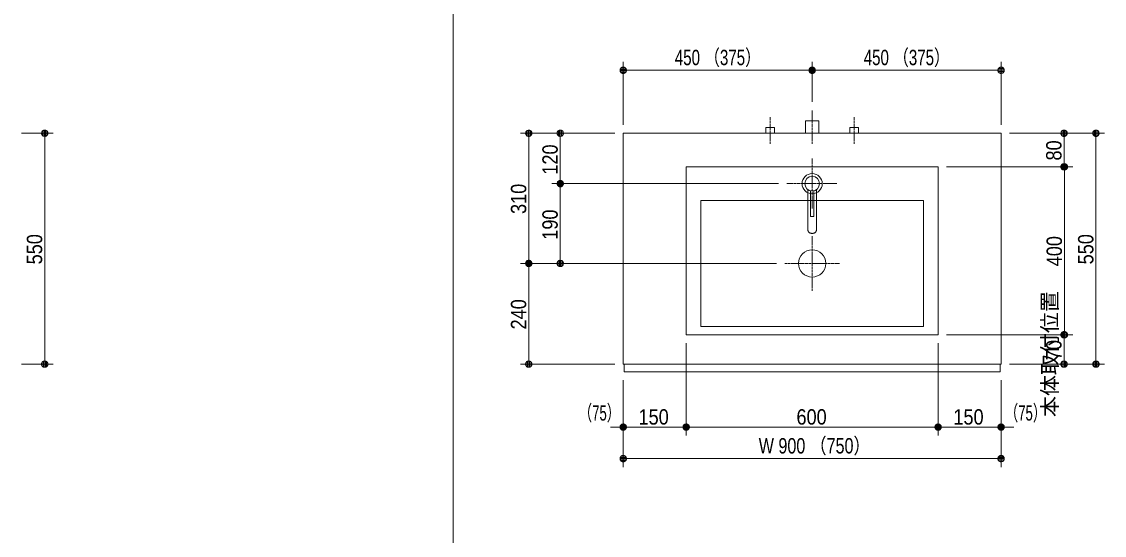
# Model space of a CAD drawing. Units: millimetres, scale not verified. Extents: x -6062 to 6062, y -3045 to 3045.
# Drawn here: x -3950 to -1372, y -778 to 446 of the extents above; entities that cross this region are included whole.
import ezdxf
from ezdxf.enums import TextEntityAlignment as Align

# ---------------------------------------------------------------- set-up
doc = ezdxf.new("R2010")
doc.units = ezdxf.units.MM
doc.header["$LTSCALE"] = 20
doc.linetypes.add('CHAIN1', pattern=[8, 5, -1, 1, -1])
for name, color, linetype, lineweight in [('0-0_1図面枠', 7, 'Continuous', 9), ('0-1_5ボウル・キャビネット', 7, 'Continuous', 9), ('0-2_2寸法-1', 7, 'Continuous', 9), ('0-3_0', 7, 'Continuous', 9), ('0-4_2寸法-2', 7, 'Continuous', 9), ('0-5_4給排水', 7, 'Continuous', 9)]:
    doc.layers.add(name, color=color, linetype=linetype, lineweight=lineweight)
doc.styles.add('ＭＳ Ｐゴシック', font='')
doc.styles.get('ＭＳ Ｐゴシック').set_extended_font_data('MS PGothic')

# ---------------------------------------------------------------- blocks, each defined once
blk = doc.blocks.new('グループ-4')
at = {"layer": '0-0_1図面枠'}
blk.add_line((-22700, 41000), (-22700, -48600), dxfattribs=at)
blk = doc.blocks.new('_Dot')
at = {"layer": '0-3_0'}
for p, q in [((-10, 0), (-20, 0)), ((9.78, 2), (-9.78, 2)), ((7.99, 6), (-7.99, 6)), ((9.16, -3.98), (-9.16, -3.98)), ((6, -7.98), (-6, -7.98))]:
    blk.add_line(p, q, dxfattribs=at)
for points in [[(10, 0), (9.92, 1.25), (9.69, 2.49), (9.3, 3.68), (8.76, 4.82), (8.09, 5.88), (7.29, 6.85), (6.37, 7.71), (5.36, 8.44), (4.26, 9.05), (3.09, 9.51), (1.87, 9.82), (0.63, 9.98), (-0.63, 9.98), (-1.87, 9.82), (-3.09, 9.51), (-4.26, 9.05), (-5.36, 8.44), (-6.37, 7.71), (-7.29, 6.85), (-8.09, 5.88), (-8.76, 4.82), (-9.3, 3.68), (-9.69, 2.49), (-9.92, 1.25), (-10, 0), (0, 0)], [(-10, 0), (-9.92, -1.25), (-9.69, -2.49), (-9.3, -3.68), (-8.76, -4.82), (-8.09, -5.88), (-7.29, -6.85), (-6.37, -7.71), (-5.36, -8.44), (-4.26, -9.05), (-3.09, -9.51), (-1.87, -9.82), (-0.63, -9.98), (0.63, -9.98), (1.87, -9.82), (3.09, -9.51), (4.26, -9.05), (5.36, -8.44), (6.37, -7.71), (7.29, -6.85), (8.09, -5.88), (8.76, -4.82), (9.3, -3.68), (9.69, -2.49), (9.92, -1.25), (10, 0), (0, 0)]]:
    blk.add_lwpolyline(points, close=True, dxfattribs=at)
blk = doc.blocks.new('グループ-49')
at = {"layer": '0-1_5ボウル・キャビネット', "linetype": 'CHAIN1'}
for p, q in [((-5600, -1300), (-5600, -3900)), ((-6900, -2600), (-4300, -2600))]:
    blk.add_line(p, q, dxfattribs=at)
at = {"layer": '0-1_5ボウル・キャビネット'}
for points in [[(-11600, 2000), (400, 2000), (400, -6000), (-11600, -6000)], [(-10900, 400), (-300, 400), (-300, -5600), (-10900, -5600)]]:
    blk.add_lwpolyline(points, close=True, dxfattribs=at)
blk.add_circle((-5600, -2600), 650, dxfattribs=at)
blk = doc.blocks.new('グループ-50')
at = {"layer": '0-5_4給排水', "linetype": 'CHAIN1'}
for p, q in [((-5600, 2400), (-5600, 0)), ((-6800, 1200), (-4400, 1200))]:
    blk.add_line(p, q, dxfattribs=at)
at = {"layer": '0-5_4給排水'}
for points in [[(-5800, 912.8), (-5800, -1017.1), (-5799.2, -1030.8), (-5796.7, -1045), (-5792.3, -1059.2), (-5786, -1073.5), (-5777.7, -1087.4), (-5767.4, -1100.9), (-5755.3, -1113.6), (-5741.4, -1125.4), (-5726.1, -1136), (-5709.4, -1145.3), (-5691.9, -1153.2), (-5673.6, -1159.5), (-5655, -1164.4), (-5636.4, -1167.7), (-5618, -1169.7), (-5600, -1170.3), (-5582, -1169.7), (-5563.6, -1167.7), (-5545, -1164.4), (-5526.4, -1159.5), (-5508.1, -1153.2), (-5490.6, -1145.3), (-5473.9, -1136), (-5458.6, -1125.4), (-5444.7, -1113.6), (-5432.6, -1100.9), (-5422.3, -1087.4), (-5414, -1073.5), (-5407.7, -1059.2), (-5403.3, -1045), (-5400.8, -1030.8), (-5400, -1017.1), (-5400, 912.8)], [(-5680, 859.3), (-5680, -360), (-5520, -360), (-5520, 859.3)]]:
    blk.add_lwpolyline(points, dxfattribs=at)
for radius in [480, 350]:
    blk.add_circle((-5600, 1200), radius, dxfattribs=at)
blk = doc.blocks.new('グループ-63')
at = {"layer": '0-5_4給排水', "linetype": 'CHAIN1'}
blk.add_line((-5600, 3100), (-5600, 4700), dxfattribs=at)
at = {"layer": '0-5_4給排水'}
blk.add_lwpolyline([(-5920, 3600), (-5920, 4200), (-5280, 4200), (-5280, 3600)], dxfattribs=at)
blk = doc.blocks.new('止水栓_平面_W100')
at = {"layer": '0-5_4給排水', "linetype": 'CHAIN1'}
for p, q in [((-2000, -500), (-2000, 780)), ((2000, -500), (2000, 780))]:
    blk.add_line(p, q, dxfattribs=at)
at = {"layer": '0-5_4給排水'}
for points in [[(-2210, 0), (-2210, 280), (-1790, 280), (-1790, 0)], [(1790, 0), (1790, 280), (2210, 280), (2210, 0)]]:
    blk.add_lwpolyline(points, dxfattribs=at)

msp = doc.modelspace()

# ---------------------------------------------------------------- linework, layer by layer
at = {"layer": '0-1_5ボウル・キャビネット'}
for points in [[(-2517.5, 180), (-1617.5, 180), (-1617.5, -370), (-2517.5, -370)], [(-2515.5, -370), (-1619.5, -370), (-1619.5, -388.5), (-2515.5, -388.5)]]:
    msp.add_lwpolyline(points, close=True, dxfattribs=at)
at = {"layer": '0-2_2寸法-1'}
for p, q in [((-2517.5, 200), (-2517.5, 350)), ((-2067.5, 255), (-2067.5, 350)), ((-2067.5, 255), (-2067.5, 350)), ((-1617.5, 200), (-1617.5, 350)), ((-2082.51, 330), (-2502.49, 330)), ((-2052.49, 330), (-1632.51, 330)), ((-3950.5, 180), (-3875.5, 180)), ((-3895.5, -354.99), (-3895.5, 164.99)), ((-2687.5, 180), (-2762.5, 180)), ((-2742.5, -114.99), (-2742.5, 164.99)), ((-2537.5, 180), (-2687.5, 180)), ((-2667.5, 75.01), (-2667.5, 164.99)), ((-1597.5, 180), (-1447.5, 180)), ((-1467.5, 115.01), (-1467.5, 164.99)), ((-1446.5, 180), (-1371.5, 180)), ((-1391.5, -354.99), (-1391.5, 164.99)), ((-1747.5, 100), (-1446.5, 100)), ((-1597.5, 100), (-1447.5, 100)), ((-1466.5, 84.99), (-1466.5, -284.99)), ((-2147.5, 60), (-2687.5, 60)), ((-2147.5, 60), (-2687.5, 60)), ((-2667.5, 44.99), (-2667.5, -114.99)), ((-2687.5, -130), (-2762.5, -130)), ((-2687.5, -130), (-2762.5, -130)), ((-2742.5, -145.01), (-2742.5, -354.99)), ((-2152.5, -130), (-2687.5, -130)), ((-1747.5, -300), (-1446.5, -300)), ((-1597.5, -300), (-1447.5, -300)), ((-2367.5, -320), (-2367.5, -540)), ((-1767.5, -320), (-1767.5, -540)), ((-1467.5, -354.99), (-1467.5, -315.01)), ((-3950.5, -370), (-3875.5, -370)), ((-2537.5, -370), (-2762.5, -370)), ((-1597.5, -370), (-1447.5, -370)), ((-1446.5, -370), (-1371.5, -370)), ((-2517.5, -408.5), (-2517.5, -540)), ((-2367.5, -408.5), (-2367.5, -540)), ((-1767.5, -408.5), (-1767.5, -540)), ((-1617.5, -408.5), (-1617.5, -540)), ((-2517.5, -540), (-2517.5, -615)), ((-2382.51, -520), (-2502.49, -520)), ((-2352.49, -520), (-1782.51, -520)), ((-1752.49, -520), (-1632.51, -520)), ((-1617.5, -540), (-1617.5, -615)), ((-1632.51, -595), (-2502.49, -595))]:
    msp.add_line(p, q, dxfattribs=at)
at = {"layer": '0-4_2寸法-2'}
for p, q in [((-2517.5, -408.5), (-2517.5, -540)), ((-2367.5, -408.5), (-2367.5, -540)), ((-1767.5, -408.5), (-1767.5, -540)), ((-1617.5, -408.5), (-1617.5, -540)), ((-2532.51, -520), (-2547.51, -520)), ((-2367.5, -520), (-2517.5, -520)), ((-2352.49, -520), (-2337.49, -520)), ((-1782.51, -520), (-1797.51, -520)), ((-1767.5, -520), (-1617.5, -520)), ((-1602.49, -520), (-1587.49, -520))]:
    msp.add_line(p, q, dxfattribs=at)

# ---------------------------------------------------------------- block references
at = {"layer": '0-0_1図面枠', "xscale": 0.05, "yscale": 0.05}
msp.add_blockref('グループ-4', (-1787.5, 0), dxfattribs=at)
at = {"layer": '0-1_5ボウル・キャビネット', "xscale": 0.05, "yscale": 0.05}
msp.add_blockref('グループ-49', (-1787.5, 0), dxfattribs=at)
at = {"layer": '0-2_2寸法-1', "xscale": 0.7503418, "yscale": 0.7503418}
for p, rotation in [((-2517.5, 330), 180), ((-2067.5, 330), 180), ((-3895.5, 180), 90), ((-2742.5, 180), 90), ((-2667.5, 180), 90), ((-1467.5, 180), 90), ((-1391.5, 180), 90), ((-1467.5, 100), 270), ((-1466.5, 100), 90), ((-2667.5, 60), 270), ((-2667.5, 60), 90), ((-2742.5, -130), 270), ((-2742.5, -130), 90), ((-2667.5, -130), 270), ((-1467.5, -300), 90), ((-1466.5, -300), 270), ((-3895.5, -370), 270), ((-2742.5, -370), 270), ((-1467.5, -370), 270), ((-1391.5, -370), 270), ((-2517.5, -520), 180), ((-2367.5, -520), 180), ((-1767.5, -520), 180), ((-2517.5, -595), 180)]:
    msp.add_blockref('_Dot', p, dxfattribs=dict(at, rotation=rotation))
for p in [(-2067.5, 330), (-1617.5, 330), (-2367.5, -520), (-1767.5, -520), (-1617.5, -520), (-1617.5, -595)]:
    msp.add_blockref('_Dot', p, dxfattribs=at)
at = {"layer": '0-4_2寸法-2', "xscale": 0.7503418, "yscale": 0.7503418}
for p in [(-2517.5, -520), (-1767.5, -520)]:
    msp.add_blockref('_Dot', p, dxfattribs=at)
at = {"layer": '0-4_2寸法-2', "xscale": 0.7503418, "yscale": 0.7503418, "rotation": 180}
for p in [(-2367.5, -520), (-1617.5, -520)]:
    msp.add_blockref('_Dot', p, dxfattribs=at)
at = {"layer": '0-5_4給排水', "xscale": 0.05, "yscale": 0.05}
for name, p in [('グループ-63', (-1787.5, 0)), ('止水栓_平面_W100', (-2067.5, 180)), ('グループ-50', (-1787.5, 0))]:
    msp.add_blockref(name, p, dxfattribs=at)

# ---------------------------------------------------------------- texts
at = {"layer": '0-2_2寸法-1', "style": 'ＭＳ Ｐゴシック'}
for s, height, width, p in [('450 （375）', 36.66, 0.75, (-2394.71, 331.19)), ('450 （375）', 36.66, 0.75, (-1944.71, 331.19)), ('150', 36.66, 0.9, (-2481.11, -524.96)), ('600', 36.66, 0.9, (-2104.88, -524.96)), ('150', 36.66, 0.9, (-1731.11, -524.96)), ('W 900 （750）', 36.69, 0.8, (-2194.77, -593.81))]:
    msp.add_text(s, height=height, dxfattribs=dict(at, width=width)).set_placement(p, align=Align.BOTTOM_LEFT)
at = {"layer": '0-2_2寸法-1', "style": 'ＭＳ Ｐゴシック', "width": 0.9}
for s, p in [('80', (-1462.54, 115.12)), ('120', (-2662.54, 81.39)), ('310', (-2737.54, -12.28)), ('190', (-2662.54, -73.61)), ('550', (-3890.54, -132.28)), ('400', (-1461.54, -136.89)), ('550', (-1386.54, -132.28)), ('240', (-2737.54, -287.28)), ('70', (-1462.54, -360.37))]:
    msp.add_text(s, height=36.66, rotation=90, dxfattribs=at).set_placement(p, align=Align.BOTTOM_LEFT)
at = {"layer": '0-4_2寸法-2', "style": 'ＭＳ Ｐゴシック'}
msp.add_text('本体取付位置', height=36.66, rotation=90, dxfattribs=at).set_placement((-1472.19, -496.14), align=Align.BOTTOM_LEFT)
at = {"layer": '0-4_2寸法-2', "style": 'ＭＳ Ｐゴシック', "width": 0.65}
for p in [(-2623.93, -515.51), (-1609.05, -515.51)]:
    msp.add_text('（75）', height=36.66, dxfattribs=at).set_placement(p, align=Align.BOTTOM_LEFT)

doc.saveas('drawing.dxf')
